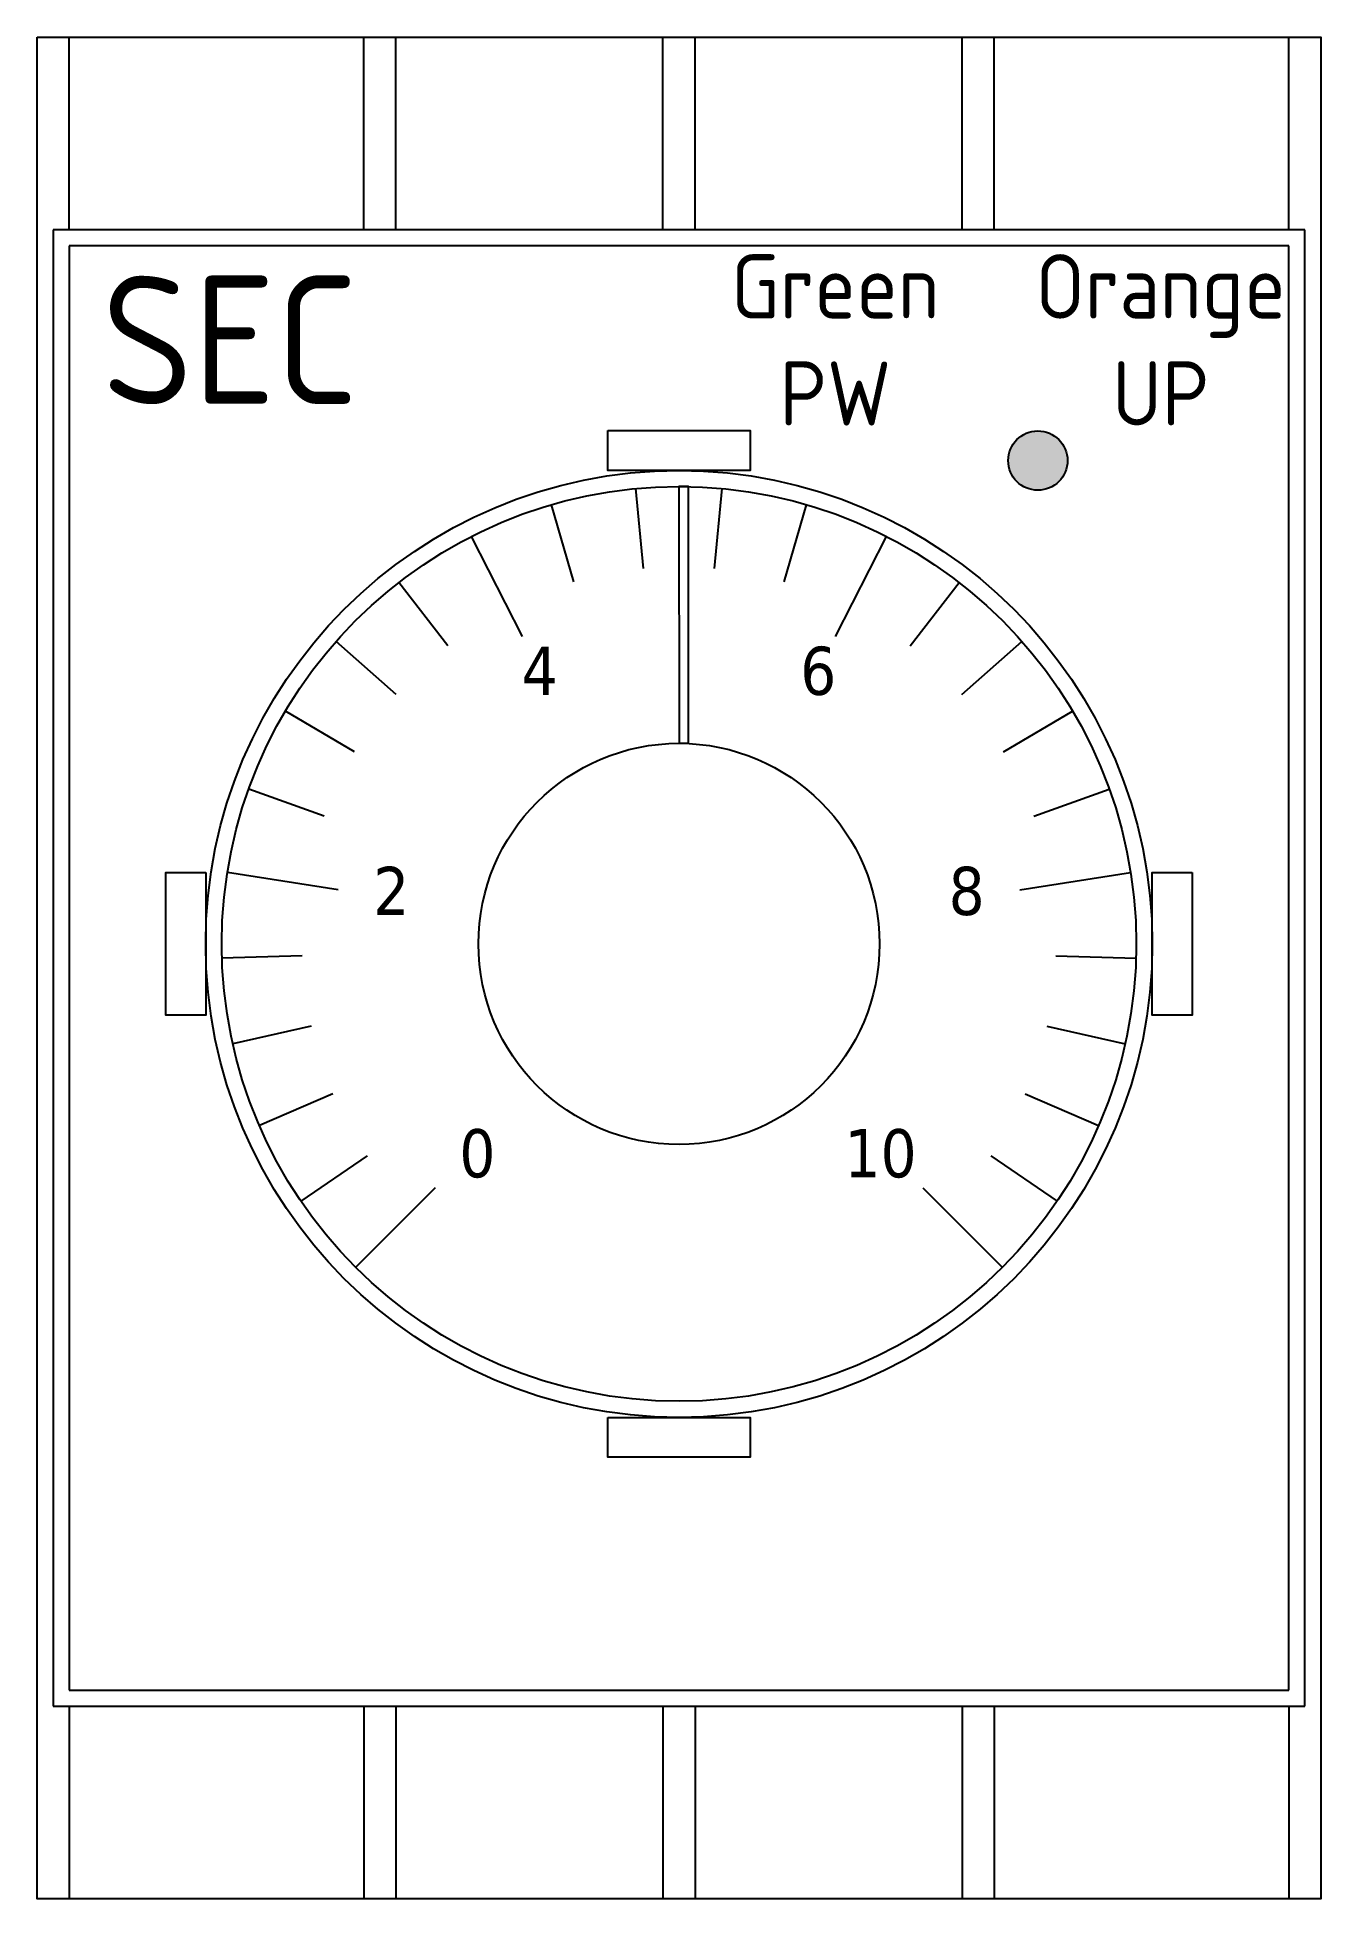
# Model space of a CAD drawing. Header units: millimetres. Extents: x 0 to 40, y 0 to 58.
import ezdxf
from ezdxf.enums import TextEntityAlignment as Align

# ---------------------------------------------------------------- set-up
doc = ezdxf.new("R2010")
doc.units = ezdxf.units.MM
doc.styles.add('Tahoma (Input Text)', font='tahoma.ttf')
doc.styles.add('WD_IEC', font='isocp2.shx')

# ---------------------------------------------------------------- blocks, each defined once
blk = doc.blocks.new('kk')
blk.add_hatch(color=1).paths.add_polyline_path([(12.107, 15.059, 1), (10.259, 15.059, 1)])
at = {"color": 4}
for p, q in [((-19, 22.25), (-19, 28.25)), ((-9.82, 22.25), (-9.82, 28.25)), ((-8.82, 22.25), (-8.82, 28.25)), ((-0.5, 22.25), (-0.5, 28.25)), ((0.5, 22.25), (0.5, 28.25)), ((8.82, 22.25), (8.82, 28.25)), ((9.82, 22.25), (9.82, 28.25)), ((19, 22.25), (19, 28.25)), ((19.5, 22.25), (-19.5, 22.25)), ((-19.5, 22.25), (-19.5, -23.75)), ((19.5, -23.75), (19.5, 22.25)), ((19, 21.75), (-19, 21.75)), ((-19, 21.75), (-19, -23.25)), ((19, -23.25), (19, 21.75)), ((-19.5, -23.75), (19.5, -23.75)), ((-19, -23.25), (19, -23.25)), ((-19, -23.75), (-19, -29.75)), ((-9.82, -23.75), (-9.82, -29.75)), ((-8.82, -23.75), (-8.82, -29.75)), ((-0.5, -23.75), (-0.5, -29.75)), ((0.5, -23.75), (0.5, -29.75)), ((8.82, -23.75), (8.82, -29.75)), ((9.82, -23.75), (9.82, -29.75)), ((19, -23.75), (19, -29.75))]:
    blk.add_line(p, q, dxfattribs=at)
at = {"color": 1}
for p, q in [((-1.106, 11.698), (-1.341, 14.187)), ((1.106, 11.698), (1.341, 14.187)), ((-3.278, 11.283), (-3.976, 13.684)), ((3.278, 11.283), (3.976, 13.684)), ((-7.202, 9.284), (-8.734, 11.26)), ((7.202, 9.284), (8.734, 11.26)), ((-8.814, 7.77), (-10.689, 9.424)), ((8.814, 7.77), (10.689, 9.424)), ((-10.114, 5.981), (-12.266, 7.254)), ((10.114, 5.981), (12.266, 7.254)), ((-11.055, 3.98), (-13.408, 4.827)), ((11.055, 3.98), (13.408, 4.827)), ((-11.744, -0.369), (-14.243, -0.448)), ((11.744, -0.369), (14.243, -0.448)), ((-11.467, -2.563), (-13.907, -3.109)), ((11.467, -2.563), (13.907, -3.109)), ((-10.784, -4.666), (-13.078, -5.659)), ((10.784, -4.666), (13.078, -5.659)), ((-9.718, -6.604), (-11.786, -8.01)), ((9.718, -6.604), (11.786, -8.01))]:
    blk.add_line(p, q, dxfattribs=at)
at = {"color": 3}
for p, q in [((-4.88, 9.578), (-6.469, 12.697)), ((4.88, 9.578), (6.469, 12.697)), ((-10.618, 1.682), (-14.075, 2.229)), ((10.618, 1.682), (14.075, 2.229)), ((-7.601, -7.601), (-10.076, -10.076)), ((7.601, -7.601), (10.076, -10.076))]:
    blk.add_line(p, q, dxfattribs=at)
at = {"color": 4}
for points in [[(-20, 28.25), (20, 28.25), (20, -29.75), (-20, -29.75)], [(-2.221, 15.996), (2.221, 15.996), (2.221, 14.75), (-2.221, 14.75)], [(0, 6.25), (0.297, 6.25), (0.294, 14.249), (-0.003, 14.249)], [(-14.75, 2.221), (-14.75, -2.221), (-15.996, -2.221), (-15.996, 2.221)], [(15.996, 2.221), (15.996, -2.221), (14.75, -2.221), (14.75, 2.221)], [(-2.221, -14.75), (2.221, -14.75), (2.221, -15.996), (-2.221, -15.996)]]:
    blk.add_lwpolyline(points, close=True, dxfattribs=at)
at = {"color": 1}
blk.add_circle((11.183, 15.059), 0.924, dxfattribs=at)
at = {"color": 4}
for radius in [14.75, 14.25, 6.25]:
    blk.add_circle((0, 0), radius, dxfattribs=at)
at = {"ltscale": 50, "width": 16.79875, "style": 'WD_IEC'}
for s, insert, char_height, attachment_point in [('{\\C6;Green\\PPW}', (4.872, 18.818), 2, 5), ('{\\C6;Orange\\PUP}', (15.012, 18.818), 2, 5), ('{\\C6;SEC}', (-17.988, 18.818), 4, 4)]:
    blk.add_mtext(s, dxfattribs=dict(at, insert=insert, char_height=char_height, attachment_point=attachment_point))
at = {"style": 'Tahoma (Input Text)'}
for tag, p in [('6', (-4.342, 8.511)), ('8', (4.34, 8.511)), ('4', (-8.967, 1.652)), ('10', (8.965, 1.652)), ('2', (-6.283, -6.521)), ('...', (6.281, -6.521))]:
    blk.add_attdef(tag, text='', height=1.5, dxfattribs=at).set_placement(p, align=Align.MIDDLE_CENTER)

msp = doc.modelspace()

# ---------------------------------------------------------------- block references
msp.add_blockref('kk', (20, 29.75)).add_auto_attribs({'8': '6', '2': '0', '4': '2', '6': '4', '...': '10', '10': '8'})

doc.saveas('drawing.dxf')
